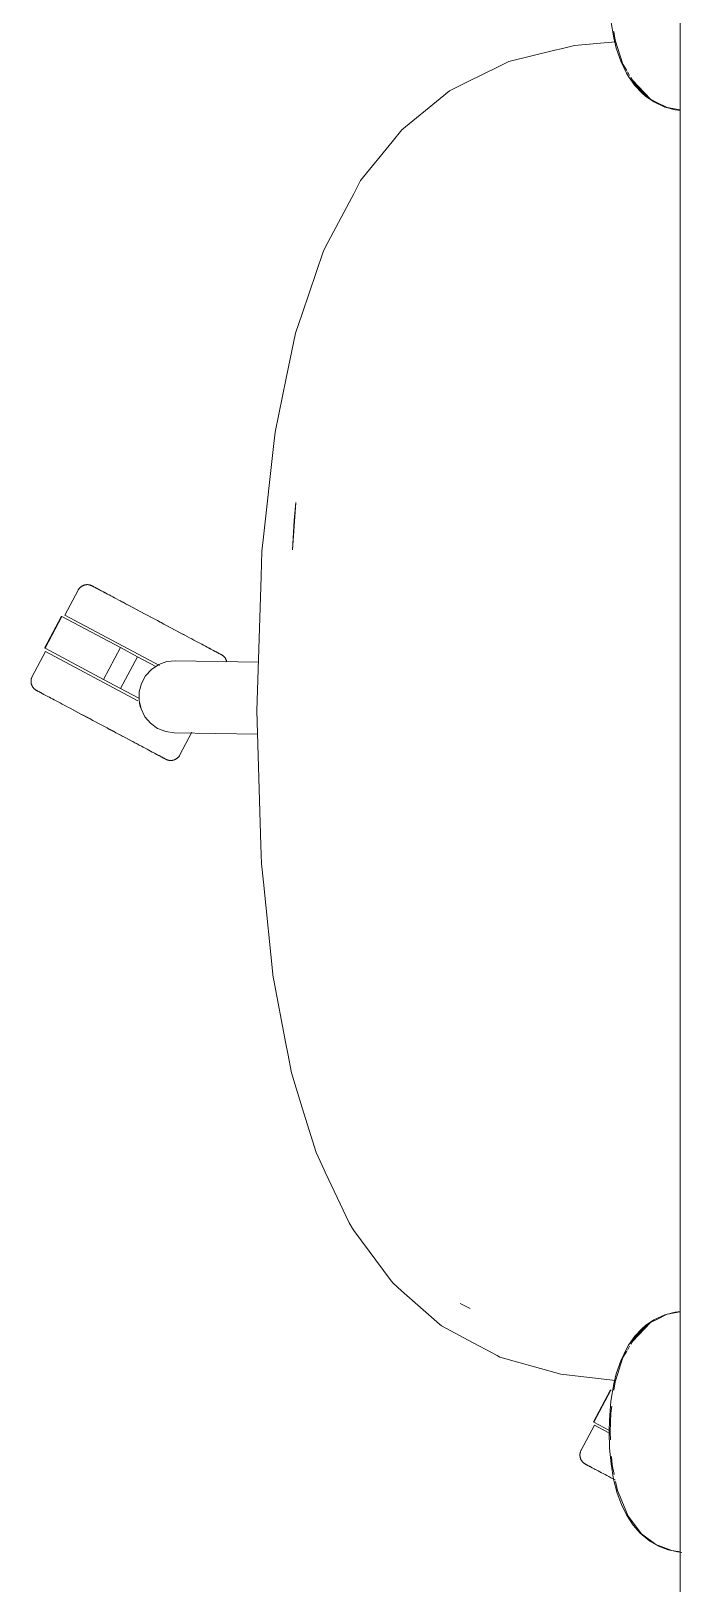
# Model space of a CAD drawing. Header units: millimetres. Extents: x 155927 to 317870, y -36033 to 97293.
# Drawn here: x 211320 to 211572, y 17284 to 17887 of the extents above; entities that cross this region are included whole.
import ezdxf

# ---------------------------------------------------------------- set-up
doc = ezdxf.new("R2010")
doc.units = ezdxf.units.MM
doc.header["$MEASUREMENT"] = 0
doc.layers.add('G-IMPT', color=8, linetype='CONTINUOUS', lineweight=9)
doc.layers.add('I-FURN', color=8, linetype='CONTINUOUS', lineweight=9)

msp = doc.modelspace()

# ---------------------------------------------------------------- linework, layer by layer
at = {"layer": 'G-IMPT'}
for p, q in [((211546.09, 17884.27), (211544.97, 17891.04)), ((211546.17, 17886.73), (211546.64, 17883.43)), ((211505.29, 17875.09), (211523.23, 17879.49)), ((211523.23, 17879.49), (211525.6, 17880.07)), ((211530.89, 17881.37), (211525.6, 17880.07)), ((211546.77, 17882.81), (211530.89, 17881.37)), ((211547.06, 17880.35), (211546.09, 17884.27)), ((211546.64, 17883.43), (211549.67, 17874.04)), ((211547.06, 17880.35), (211548.8, 17875.26)), ((211500.92, 17872.94), (211489.46, 17867.29)), ((211500.92, 17872.94), (211505.29, 17875.09)), ((211548.8, 17875.26), (211551.01, 17870.62)), ((211549.67, 17874.04), (211551.13, 17871.59)), ((211482.29, 17863.77), (211489.46, 17867.29)), ((211551.01, 17870.62), (211551.82, 17869.25)), ((211551.41, 17871.12), (211552.27, 17869.68)), ((211554.26, 17865.79), (211551.82, 17869.25)), ((211552.75, 17868.89), (211554.63, 17865.74)), ((211553.44, 17867.83), (211554.72, 17866.36)), ((211553.44, 17867.83), (211560.34, 17860.44)), ((211478.64, 17860.79), (211463.69, 17848.62)), ((211478.64, 17860.79), (211482.29, 17863.77)), ((211557.13, 17862.75), (211554.26, 17865.79)), ((211554.63, 17865.74), (211560.34, 17860.44)), ((211554.85, 17866.2), (211557.93, 17862.67)), ((211557.13, 17862.75), (211558.45, 17861.61)), ((211560.34, 17860.44), (211557.93, 17862.67)), ((211561.67, 17859.41), (211558.45, 17861.61)), ((211562.58, 17859.33), (211560.34, 17860.44)), ((211561.67, 17859.41), (211565.99, 17857.42)), ((211562.58, 17859.33), (211566.83, 17857.23)), ((211569.95, 17856.36), (211565.99, 17857.42)), ((211566.83, 17857.23), (211571.88, 17856.29)), ((211571.88, 17856.12), (211569.95, 17856.36)), ((211447.72, 17828.82), (211459.93, 17843.96)), ((211463.69, 17848.62), (211459.93, 17843.96)), ((211447.72, 17828.82), (211445.02, 17823.69)), ((211444.29, 17822.32), (211433.99, 17802.81)), ((211444.29, 17822.32), (211445.02, 17823.69)), ((211424.97, 17777.06), (211433.12, 17801.15)), ((211433.99, 17802.81), (211433.12, 17801.15)), ((211424.97, 17777.06), (211422.45, 17769.62)), ((211419.58, 17755.8), (211422.45, 17769.62)), ((211418.82, 17752.12), (211419.58, 17755.8)), ((211418.82, 17752.12), (211414.47, 17731.18)), ((211414.47, 17731.18), (211413.98, 17726.76)), ((211409.85, 17689.32), (211413.98, 17726.76)), ((211421.25, 17685.48), (211422.5, 17703.76)), ((211422.5, 17703.76), (211421.89, 17696.82)), ((211421.25, 17685.48), (211421.89, 17696.82)), ((211409.85, 17689.32), (211409.37, 17684.95)), ((211409.04, 17675), (211409.37, 17684.95)), ((211409.04, 17675), (211407.34, 17622.82)), ((211407.34, 17622.82), (211408.96, 17570.66)), ((211408.96, 17570.66), (211409.18, 17563.4)), ((211409.91, 17556.33), (211409.18, 17563.4)), ((211413.74, 17519.34), (211409.91, 17556.33)), ((211413.74, 17519.34), (211413.82, 17518.88)), ((211418.69, 17493.5), (211413.82, 17518.88)), ((211418.69, 17493.5), (211419.4, 17489.83)), ((211420.85, 17482.23), (211419.4, 17489.83)), ((211425.05, 17468.62), (211420.85, 17482.23)), ((211430.37, 17451.35), (211425.05, 17468.62)), ((211430.37, 17451.35), (211433.56, 17444.59)), ((211433.99, 17443.67), (211433.56, 17444.59)), ((211443.26, 17424.03), (211433.99, 17443.67)), ((211443.26, 17424.03), (211443.68, 17423.32)), ((211444.62, 17421.74), (211443.68, 17423.32)), ((211445.08, 17420.97), (211444.62, 17421.74)), ((211445.08, 17420.97), (211459.65, 17401.48)), ((211459.65, 17401.48), (211460.38, 17400.51)), ((211463.64, 17397.64), (211460.38, 17400.51)), ((211463.64, 17397.64), (211478.42, 17384.62)), ((211486.39, 17392.64), (211490.28, 17390.69)), ((211486.39, 17392.64), (211488.68, 17391.47)), ((211488.68, 17391.47), (211490.28, 17390.69)), ((211478.42, 17384.62), (211479.09, 17384.03)), ((211553.44, 17377.89), (211560.34, 17385.28)), ((211554.63, 17379.97), (211560.34, 17385.28)), ((211560.34, 17385.28), (211557.93, 17383.04)), ((211561.67, 17386.3), (211558.45, 17384.1)), ((211562.58, 17386.38), (211560.34, 17385.28)), ((211561.67, 17386.3), (211565.99, 17388.29)), ((211562.58, 17386.38), (211566.83, 17388.48)), ((211569.95, 17389.35), (211565.99, 17388.29)), ((211566.83, 17388.48), (211571.88, 17389.43)), ((211571.88, 17389.6), (211569.95, 17389.35)), ((211489.52, 17378.45), (211479.09, 17384.03)), ((211500.76, 17372.44), (211489.52, 17378.45)), ((211554.26, 17379.92), (211551.82, 17376.46)), ((211552.75, 17376.82), (211554.63, 17379.97)), ((211553.44, 17377.89), (211554.72, 17379.36)), ((211557.13, 17382.96), (211554.26, 17379.92)), ((211554.85, 17379.51), (211557.93, 17383.04)), ((211557.13, 17382.96), (211558.45, 17384.1)), ((211501.87, 17371.84), (211500.76, 17372.44)), ((211548.8, 17370.45), (211551.01, 17375.09)), ((211549.67, 17371.67), (211551.13, 17374.12)), ((211551.01, 17375.09), (211551.82, 17376.46)), ((211551.41, 17374.59), (211552.27, 17376.03)), ((211523.22, 17365.84), (211501.87, 17371.84)), ((211546.64, 17362.28), (211549.67, 17371.67)), ((211547.06, 17365.37), (211548.8, 17370.45)), ((211523.22, 17365.84), (211525.48, 17365.2)), ((211546.76, 17362.79), (211525.48, 17365.2)), ((211546.09, 17361.44), (211544.97, 17354.68)), ((211547.06, 17365.37), (211546.09, 17361.44)), ((211546.17, 17358.99), (211546.64, 17362.28)), ((211544.39, 17347.36), (211544.97, 17354.68)), ((211544.91, 17350.02), (211544.68, 17342.85)), ((211544.91, 17350.02), (211545.3, 17352.8)), ((211544.39, 17347.36), (211544.31, 17342.85)), ((211544.31, 17342.85), (211544.49, 17336.52)), ((211544.87, 17339.75), (211544.68, 17342.85)), ((211545.05, 17330.37), (211544.49, 17336.52)), ((211545.05, 17330.37), (211546.05, 17324.43)), ((211545.47, 17330.03), (211545.27, 17333.23)), ((211546.23, 17326.28), (211545.47, 17330.03)), ((211547.48, 17318.95), (211546.05, 17324.43)), ((211547.51, 17320.07), (211546.8, 17323.53)), ((211547.48, 17318.95), (211549.07, 17314.62)), ((211547.51, 17320.07), (211549.83, 17314.44)), ((211551.05, 17310.55), (211549.07, 17314.62)), ((211551.67, 17310.05), (211549.83, 17314.44)), ((211551.05, 17310.55), (211553.7, 17306.5)), ((211556.89, 17303.26), (211551.67, 17310.05)), ((211553.7, 17306.5), (211556.37, 17303.46)), ((211560.11, 17300.38), (211556.37, 17303.46)), ((211562.52, 17299.09), (211556.89, 17303.26)), ((211563.54, 17298.43), (211560.11, 17300.38)), ((211568.71, 17296.68), (211562.52, 17299.09)), ((211563.54, 17298.43), (211567.19, 17297.03)), ((211568.53, 17296.66), (211567.19, 17297.03)), ((211568.53, 17296.66), (211570.93, 17296.22)), ((211568.71, 17296.68), (211571.88, 17296.2)), ((211572.57, 17295.97), (211570.93, 17296.22))]:
    msp.add_line(p, q, dxfattribs=at)
at = {"layer": 'I-FURN'}
for p, q in [((211571.88, 16822.86), (211571.88, 18422.86)), ((211571.88, 18422.86), (211571.88, 16822.86)), ((211337.89, 17669.75), (211332.74, 17660.06)), ((211337.89, 17669.75), (211337.97, 17669.89)), ((211337.97, 17669.89), (211338.05, 17670.03)), ((211338.05, 17670.03), (211338.14, 17670.16)), ((211338.14, 17670.16), (211338.24, 17670.29)), ((211338.24, 17670.29), (211338.34, 17670.42)), ((211338.34, 17670.42), (211338.44, 17670.54)), ((211338.44, 17670.54), (211338.55, 17670.66)), ((211338.55, 17670.66), (211338.67, 17670.77)), ((211338.67, 17670.77), (211338.78, 17670.88)), ((211338.78, 17670.88), (211338.91, 17670.99)), ((211338.91, 17670.99), (211339.03, 17671.09)), ((211339.03, 17671.09), (211339.17, 17671.18)), ((211339.17, 17671.18), (211339.3, 17671.27)), ((211339.3, 17671.27), (211339.44, 17671.35)), ((211339.44, 17671.35), (211339.58, 17671.43)), ((211339.58, 17671.43), (211339.72, 17671.5)), ((211339.72, 17671.5), (211339.87, 17671.57)), ((211339.87, 17671.57), (211340.02, 17671.63)), ((211340.02, 17671.63), (211340.17, 17671.68)), ((211340.17, 17671.68), (211340.33, 17671.73)), ((211340.33, 17671.73), (211340.48, 17671.77)), ((211340.48, 17671.77), (211340.64, 17671.81)), ((211340.64, 17671.81), (211340.8, 17671.84)), ((211340.8, 17671.84), (211340.96, 17671.86)), ((211340.96, 17671.86), (211341.12, 17671.88)), ((211341.12, 17671.88), (211341.28, 17671.89)), ((211341.28, 17671.89), (211341.44, 17671.89)), ((211341.44, 17671.89), (211341.6, 17671.89)), ((211341.6, 17671.89), (211341.76, 17671.88)), ((211341.76, 17671.88), (211341.92, 17671.86)), ((211341.92, 17671.86), (211342.08, 17671.84)), ((211342.08, 17671.84), (211342.24, 17671.81)), ((211342.24, 17671.81), (211342.4, 17671.78)), ((211342.4, 17671.78), (211342.55, 17671.73)), ((211342.55, 17671.73), (211342.71, 17671.69)), ((211342.71, 17671.69), (211342.86, 17671.63)), ((211342.86, 17671.63), (211343.01, 17671.57)), ((211343.01, 17671.57), (211343.16, 17671.51)), ((211343.16, 17671.51), (211343.3, 17671.44)), ((211343.3, 17671.44), (211343.34, 17671.42)), ((211343.34, 17671.42), (211343.36, 17671.41)), ((211343.35, 17671.41), (211343.34, 17671.42)), ((211343.39, 17671.39), (211343.35, 17671.41)), ((211343.36, 17671.41), (211343.42, 17671.37)), ((211343.47, 17671.35), (211343.39, 17671.39)), ((211343.42, 17671.37), (211343.52, 17671.32)), ((211343.59, 17671.28), (211343.47, 17671.35)), ((211343.52, 17671.32), (211343.66, 17671.25)), ((211343.75, 17671.2), (211343.59, 17671.28)), ((211343.66, 17671.25), (211343.84, 17671.15)), ((211343.95, 17671.09), (211343.75, 17671.2)), ((211343.84, 17671.15), (211344.06, 17671.03)), ((211344.2, 17670.96), (211343.95, 17671.09)), ((211344.06, 17671.03), (211344.32, 17670.9)), ((211344.47, 17670.81), (211344.2, 17670.96)), ((211344.32, 17670.9), (211344.62, 17670.74)), ((211344.79, 17670.64), (211344.47, 17670.81)), ((211344.62, 17670.74), (211344.95, 17670.56)), ((211345.15, 17670.46), (211344.79, 17670.64)), ((211344.95, 17670.56), (211345.32, 17670.36)), ((211345.54, 17670.25), (211345.15, 17670.46)), ((211345.32, 17670.36), (211345.73, 17670.14)), ((211345.97, 17670.02), (211345.54, 17670.25)), ((211345.73, 17670.14), (211346.18, 17669.91)), ((211346.44, 17669.77), (211345.97, 17670.02)), ((211346.18, 17669.91), (211346.66, 17669.65)), ((211346.94, 17669.5), (211346.44, 17669.77)), ((211346.66, 17669.65), (211347.18, 17669.38)), ((211347.47, 17669.22), (211346.94, 17669.5)), ((211347.18, 17669.38), (211347.73, 17669.08)), ((211348.04, 17668.92), (211347.47, 17669.22)), ((211347.73, 17669.08), (211348.31, 17668.77)), ((211348.64, 17668.6), (211348.04, 17668.92)), ((211349.28, 17668.26), (211348.64, 17668.6)), ((211349.94, 17667.91), (211349.28, 17668.26)), ((211350.64, 17667.54), (211349.94, 17667.91)), ((211351.36, 17667.15), (211350.64, 17667.54)), ((211352.11, 17666.76), (211351.36, 17667.15)), ((211352.88, 17666.34), (211352.11, 17666.76)), ((211353.68, 17665.92), (211352.88, 17666.34)), ((211354.51, 17665.48), (211353.68, 17665.92)), ((211354.06, 17665.72), (211354.9, 17665.27)), ((211355.36, 17665.03), (211354.51, 17665.48)), ((211354.9, 17665.27), (211355.75, 17664.82)), ((211356.22, 17664.57), (211355.36, 17665.03)), ((211355.75, 17664.82), (211356.63, 17664.35)), ((211357.11, 17664.09), (211356.22, 17664.57)), ((211356.63, 17664.35), (211357.53, 17663.87)), ((211358.02, 17663.61), (211357.11, 17664.09)), ((211357.53, 17663.87), (211358.44, 17663.39)), ((211358.94, 17663.12), (211358.02, 17663.61)), ((211358.44, 17663.39), (211359.37, 17662.89)), ((211359.88, 17662.62), (211358.94, 17663.12)), ((211359.37, 17662.89), (211360.31, 17662.39)), ((211360.83, 17662.12), (211359.88, 17662.62)), ((211360.31, 17662.39), (211361.27, 17661.88)), ((211361.79, 17661.61), (211360.83, 17662.12)), ((211361.27, 17661.88), (211362.24, 17661.37)), ((211331.45, 17659.62), (211324.87, 17647.26)), ((211325.04, 17647.17), (211331.62, 17659.53)), ((211331.62, 17659.53), (211354.33, 17647.46)), ((211369.49, 17640.52), (211332.74, 17660.06)), ((211362.77, 17661.09), (211361.79, 17661.61)), ((211362.24, 17661.37), (211363.22, 17660.85)), ((211363.75, 17660.57), (211362.77, 17661.09)), ((211363.22, 17660.85), (211364.2, 17660.32)), ((211364.74, 17660.04), (211363.75, 17660.57)), ((211364.2, 17660.32), (211365.2, 17659.79)), ((211365.74, 17659.51), (211364.74, 17660.04)), ((211365.2, 17659.79), (211366.2, 17659.26)), ((211366.74, 17658.98), (211365.74, 17659.51)), ((211366.2, 17659.26), (211367.2, 17658.73)), ((211367.74, 17658.44), (211366.74, 17658.98)), ((211367.2, 17658.73), (211368.21, 17658.2)), ((211368.75, 17657.91), (211367.74, 17658.44)), ((211368.21, 17658.2), (211369.21, 17657.66)), ((211369.75, 17657.37), (211368.75, 17657.91)), ((211369.21, 17657.66), (211370.22, 17657.13)), ((211370.76, 17656.84), (211369.75, 17657.37)), ((211370.22, 17657.13), (211371.22, 17656.59)), ((211371.76, 17656.31), (211370.76, 17656.84)), ((211371.22, 17656.59), (211372.21, 17656.06)), ((211372.75, 17655.78), (211371.76, 17656.31)), ((211372.21, 17656.06), (211373.21, 17655.54)), ((211373.74, 17655.25), (211372.75, 17655.78)), ((211373.21, 17655.54), (211374.19, 17655.01)), ((211374.72, 17654.73), (211373.74, 17655.25)), ((211374.19, 17655.01), (211375.16, 17654.5)), ((211375.68, 17654.22), (211374.72, 17654.73)), ((211375.16, 17654.5), (211376.13, 17653.98)), ((211376.64, 17653.71), (211375.68, 17654.22)), ((211376.13, 17653.98), (211377.08, 17653.48)), ((211377.59, 17653.21), (211376.64, 17653.71)), ((211377.08, 17653.48), (211378.02, 17652.98)), ((211378.52, 17652.71), (211377.59, 17653.21)), ((211378.02, 17652.98), (211378.94, 17652.49)), ((211379.43, 17652.23), (211378.52, 17652.71)), ((211378.94, 17652.49), (211379.84, 17652.01)), ((211380.33, 17651.75), (211379.43, 17652.23)), ((211381.2, 17651.29), (211380.33, 17651.75)), ((211382.06, 17650.83), (211381.2, 17651.29)), ((211382.89, 17650.39), (211382.06, 17650.83)), ((211383.71, 17649.95), (211382.89, 17650.39)), ((211384.49, 17649.54), (211383.71, 17649.95)), ((211325.23, 17645.94), (211320.08, 17636.25)), ((211347.75, 17635.09), (211325.04, 17647.17)), ((211361.17, 17626.83), (211325.23, 17645.94)), ((211347.75, 17635.09), (211354.33, 17647.46)), ((211354.33, 17647.46), (211360.97, 17643.92)), ((211354.39, 17631.56), (211360.97, 17643.92)), ((211360.97, 17643.92), (211368.11, 17640.13)), ((211385.26, 17649.13), (211384.49, 17649.54)), ((211385.99, 17648.74), (211385.26, 17649.13)), ((211386.7, 17648.36), (211385.99, 17648.74)), ((211387.38, 17648), (211386.7, 17648.36)), ((211388.02, 17647.66), (211387.38, 17648)), ((211388.64, 17647.33), (211388.02, 17647.66)), ((211389.22, 17647.02), (211388.64, 17647.33)), ((211388.91, 17647.19), (211389.48, 17646.88)), ((211389.77, 17646.73), (211389.22, 17647.02)), ((211389.48, 17646.88), (211390.02, 17646.6)), ((211390.29, 17646.45), (211389.77, 17646.73)), ((211390.02, 17646.6), (211390.52, 17646.33)), ((211390.77, 17646.2), (211390.29, 17646.45)), ((211390.52, 17646.33), (211390.98, 17646.08)), ((211391.22, 17645.96), (211390.77, 17646.2)), ((211390.98, 17646.08), (211391.41, 17645.86)), ((211391.63, 17645.74), (211391.22, 17645.96)), ((211391.41, 17645.86), (211391.81, 17645.65)), ((211392, 17645.54), (211391.63, 17645.74)), ((211391.81, 17645.65), (211392.16, 17645.46)), ((211392.34, 17645.36), (211392, 17645.54)), ((211392.16, 17645.46), (211392.48, 17645.29)), ((211392.64, 17645.21), (211392.34, 17645.36)), ((211392.48, 17645.29), (211392.76, 17645.14)), ((211392.89, 17645.07), (211392.64, 17645.21)), ((211392.76, 17645.14), (211393, 17645.01)), ((211393.11, 17644.95), (211392.89, 17645.07)), ((211393, 17645.01), (211393.2, 17644.91)), ((211393.29, 17644.86), (211393.11, 17644.95)), ((211393.2, 17644.91), (211393.36, 17644.82)), ((211393.43, 17644.78), (211393.29, 17644.86)), ((211393.36, 17644.82), (211393.48, 17644.75)), ((211393.53, 17644.73), (211393.43, 17644.78)), ((211393.48, 17644.75), (211393.57, 17644.71)), ((211393.59, 17644.7), (211393.53, 17644.73)), ((211393.57, 17644.71), (211393.61, 17644.69)), ((211393.61, 17644.69), (211393.59, 17644.7)), ((211393.61, 17644.69), (211393.76, 17644.61)), ((211393.61, 17644.69), (211393.61, 17644.69)), ((211393.76, 17644.61), (211393.89, 17644.52)), ((211393.89, 17644.52), (211394.03, 17644.43)), ((211394.03, 17644.43), (211394.16, 17644.34)), ((211394.16, 17644.34), (211394.28, 17644.24)), ((211394.28, 17644.24), (211394.41, 17644.13)), ((211394.41, 17644.13), (211394.52, 17644.02)), ((211394.52, 17644.02), (211394.64, 17643.91)), ((211394.64, 17643.91), (211394.75, 17643.79)), ((211394.75, 17643.79), (211394.85, 17643.67)), ((211394.85, 17643.67), (211394.95, 17643.54)), ((211364.15, 17636.5), (211366.43, 17638.99)), ((211366.43, 17638.99), (211369.24, 17640.85)), ((211369.24, 17640.85), (211372.41, 17641.99)), ((211372.41, 17641.99), (211375.77, 17642.34)), ((211375.77, 17642.34), (211407.96, 17641.78)), ((211394.95, 17643.54), (211395.04, 17643.41)), ((211395.04, 17643.41), (211395.13, 17643.28)), ((211395.13, 17643.28), (211395.22, 17643.14)), ((211395.22, 17643.14), (211395.29, 17643)), ((211395.29, 17643), (211395.37, 17642.85)), ((211395.37, 17642.85), (211395.43, 17642.7)), ((211395.43, 17642.7), (211395.49, 17642.55)), ((211395.49, 17642.55), (211395.55, 17642.4)), ((211395.55, 17642.4), (211395.59, 17642.25)), ((211395.59, 17642.25), (211395.64, 17642.09)), ((211395.64, 17642.09), (211395.67, 17641.94)), ((211319.61, 17634.51), (211319.62, 17634.67)), ((211319.61, 17634.35), (211319.61, 17634.51)), ((211319.61, 17634.19), (211319.61, 17634.35)), ((211319.62, 17634.03), (211319.61, 17634.19)), ((211319.62, 17634.67), (211319.63, 17634.83)), ((211319.64, 17633.87), (211319.62, 17634.03)), ((211319.63, 17634.83), (211319.66, 17634.99)), ((211319.66, 17633.71), (211319.64, 17633.87)), ((211319.66, 17634.99), (211319.68, 17635.15)), ((211319.69, 17633.55), (211319.66, 17633.71)), ((211319.68, 17635.15), (211319.72, 17635.31)), ((211319.72, 17633.39), (211319.69, 17633.55)), ((211319.72, 17635.31), (211319.76, 17635.47)), ((211319.77, 17633.24), (211319.72, 17633.39)), ((211319.76, 17635.47), (211319.81, 17635.62)), ((211319.81, 17633.08), (211319.77, 17633.24)), ((211319.81, 17635.62), (211319.86, 17635.77)), ((211319.87, 17632.93), (211319.81, 17633.08)), ((211319.86, 17635.77), (211319.92, 17635.92)), ((211319.93, 17632.78), (211319.87, 17632.93)), ((211319.92, 17635.92), (211319.99, 17636.07)), ((211319.99, 17632.64), (211319.93, 17632.78)), ((211319.99, 17636.07), (211320.06, 17636.21)), ((211320.07, 17632.49), (211319.99, 17632.64)), ((211320.06, 17636.21), (211320.08, 17636.25)), ((211320.14, 17632.35), (211320.07, 17632.49)), ((211320.23, 17632.21), (211320.14, 17632.35)), ((211320.31, 17632.08), (211320.23, 17632.21)), ((211320.41, 17631.95), (211320.31, 17632.08)), ((211320.51, 17631.82), (211320.41, 17631.95)), ((211320.61, 17631.7), (211320.51, 17631.82)), ((211320.72, 17631.58), (211320.61, 17631.7)), ((211320.83, 17631.46), (211320.72, 17631.58)), ((211354.39, 17631.56), (211347.75, 17635.09)), ((211361.54, 17627.76), (211354.39, 17631.56)), ((211361.67, 17630.28), (211362.53, 17633.54)), ((211362.53, 17633.54), (211364.15, 17636.5)), ((211320.95, 17631.35), (211320.83, 17631.46)), ((211321.08, 17631.25), (211320.95, 17631.35)), ((211321.2, 17631.15), (211321.08, 17631.25)), ((211321.33, 17631.05), (211321.2, 17631.15)), ((211321.47, 17630.96), (211321.33, 17631.05)), ((211321.6, 17630.88), (211321.47, 17630.96)), ((211321.74, 17630.8), (211321.6, 17630.88)), ((211321.75, 17630.8), (211321.74, 17630.8)), ((211321.74, 17630.8), (211321.76, 17630.79)), ((211321.79, 17630.78), (211321.75, 17630.8)), ((211321.76, 17630.79), (211321.82, 17630.76)), ((211321.87, 17630.73), (211321.79, 17630.78)), ((211321.82, 17630.76), (211321.93, 17630.71)), ((211322, 17630.67), (211321.87, 17630.73)), ((211321.93, 17630.71), (211322.07, 17630.63)), ((211322.16, 17630.58), (211322, 17630.67)), ((211322.07, 17630.63), (211322.25, 17630.54)), ((211322.36, 17630.47), (211322.16, 17630.58)), ((211322.25, 17630.54), (211322.46, 17630.42)), ((211322.6, 17630.35), (211322.36, 17630.47)), ((211322.46, 17630.42), (211322.72, 17630.28)), ((211322.88, 17630.2), (211322.6, 17630.35)), ((211322.72, 17630.28), (211323.02, 17630.12)), ((211323.2, 17630.03), (211322.88, 17630.2)), ((211323.02, 17630.12), (211323.36, 17629.94)), ((211323.55, 17629.84), (211323.2, 17630.03)), ((211323.36, 17629.94), (211323.73, 17629.75)), ((211323.95, 17629.63), (211323.55, 17629.84)), ((211323.73, 17629.75), (211324.14, 17629.53)), ((211324.38, 17629.4), (211323.95, 17629.63)), ((211324.14, 17629.53), (211324.58, 17629.29)), ((211324.84, 17629.16), (211324.38, 17629.4)), ((211324.58, 17629.29), (211325.07, 17629.03)), ((211325.34, 17628.89), (211324.84, 17629.16)), ((211325.07, 17629.03), (211325.58, 17628.76)), ((211325.88, 17628.6), (211325.34, 17628.89)), ((211325.58, 17628.76), (211326.13, 17628.47)), ((211326.45, 17628.3), (211325.88, 17628.6)), ((211326.13, 17628.47), (211326.72, 17628.16)), ((211326.72, 17628.16), (211327.34, 17627.83)), ((211327.34, 17627.83), (211327.98, 17627.48)), ((211327.98, 17627.48), (211328.66, 17627.12)), ((211328.66, 17627.12), (211329.37, 17626.75)), ((211329.37, 17626.75), (211330.1, 17626.36)), ((211330.1, 17626.36), (211330.87, 17625.95)), ((211330.87, 17625.95), (211331.65, 17625.53)), ((211331.65, 17625.53), (211332.46, 17625.1)), ((211361.61, 17626.91), (211361.67, 17630.28)), ((211362.36, 17623.62), (211361.61, 17626.91)), ((211332.46, 17625.1), (211333.3, 17624.66)), ((211333.3, 17624.66), (211334.16, 17624.2)), ((211334.16, 17624.2), (211335.03, 17623.74)), ((211335.03, 17623.74), (211335.93, 17623.26)), ((211336.42, 17623), (211335.52, 17623.48)), ((211335.93, 17623.26), (211336.84, 17622.77)), ((211337.34, 17622.51), (211336.42, 17623)), ((211336.84, 17622.77), (211337.77, 17622.28)), ((211338.28, 17622.01), (211337.34, 17622.51)), ((211337.77, 17622.28), (211338.72, 17621.78)), ((211339.23, 17621.5), (211338.28, 17622.01)), ((211338.72, 17621.78), (211339.67, 17621.27)), ((211340.2, 17620.99), (211339.23, 17621.5)), ((211339.67, 17621.27), (211340.64, 17620.75)), ((211341.17, 17620.47), (211340.2, 17620.99)), ((211340.64, 17620.75), (211341.62, 17620.23)), ((211342.15, 17619.95), (211341.17, 17620.47)), ((211341.62, 17620.23), (211342.61, 17619.71)), ((211343.14, 17619.42), (211342.15, 17619.95)), ((211342.61, 17619.71), (211343.6, 17619.18)), ((211363.87, 17620.6), (211362.36, 17623.62)), ((211366.07, 17618.04), (211363.87, 17620.6)), ((211344.14, 17618.89), (211343.14, 17619.42)), ((211343.6, 17619.18), (211344.6, 17618.65)), ((211345.14, 17618.36), (211344.14, 17618.89)), ((211344.6, 17618.65), (211345.61, 17618.11)), ((211346.15, 17617.83), (211345.14, 17618.36)), ((211345.61, 17618.11), (211346.61, 17617.58)), ((211347.15, 17617.29), (211346.15, 17617.83)), ((211346.61, 17617.58), (211347.62, 17617.05)), ((211348.16, 17616.76), (211347.15, 17617.29)), ((211347.62, 17617.05), (211348.62, 17616.51)), ((211349.16, 17616.22), (211348.16, 17616.76)), ((211348.62, 17616.51), (211349.62, 17615.98)), ((211350.16, 17615.69), (211349.16, 17616.22)), ((211349.62, 17615.98), (211350.62, 17615.45)), ((211351.15, 17615.16), (211350.16, 17615.69)), ((211350.62, 17615.45), (211351.61, 17614.92)), ((211352.14, 17614.64), (211351.15, 17615.16)), ((211351.61, 17614.92), (211352.59, 17614.4)), ((211353.12, 17614.12), (211352.14, 17614.64)), ((211352.59, 17614.4), (211353.57, 17613.88)), ((211354.09, 17613.6), (211353.12, 17614.12)), ((211353.57, 17613.88), (211354.53, 17613.37)), ((211355.05, 17613.09), (211354.09, 17613.6)), ((211368.81, 17616.08), (211366.07, 17618.04)), ((211371.94, 17614.82), (211368.81, 17616.08)), ((211375.28, 17614.36), (211371.94, 17614.82)), ((211407.62, 17613.8), (211375.28, 17614.36)), ((211377.47, 17605.74), (211382.17, 17614.58)), ((211354.53, 17613.37), (211355.48, 17612.86)), ((211355.99, 17612.59), (211355.05, 17613.09)), ((211355.48, 17612.86), (211356.42, 17612.36)), ((211356.92, 17612.1), (211355.99, 17612.59)), ((211356.42, 17612.36), (211357.34, 17611.87)), ((211357.83, 17611.61), (211356.92, 17612.1)), ((211357.34, 17611.87), (211358.25, 17611.39)), ((211358.73, 17611.14), (211357.83, 17611.61)), ((211358.25, 17611.39), (211359.14, 17610.92)), ((211359.61, 17610.67), (211358.73, 17611.14)), ((211359.14, 17610.92), (211360, 17610.46)), ((211360.46, 17610.21), (211359.61, 17610.67)), ((211360, 17610.46), (211360.85, 17610.01)), ((211361.3, 17609.77), (211360.46, 17610.21)), ((211360.85, 17610.01), (211361.67, 17609.57)), ((211361.67, 17609.57), (211362.48, 17609.14)), ((211362.48, 17609.14), (211363.25, 17608.73)), ((211363.25, 17608.73), (211364, 17608.33)), ((211364, 17608.33), (211364.72, 17607.95)), ((211364.72, 17607.95), (211365.42, 17607.58)), ((211365.42, 17607.58), (211366.08, 17607.23)), ((211366.08, 17607.23), (211366.72, 17606.89)), ((211366.72, 17606.89), (211367.32, 17606.57)), ((211367.63, 17606.4), (211367.04, 17606.72)), ((211367.32, 17606.57), (211367.89, 17606.27)), ((211368.18, 17606.11), (211367.63, 17606.4)), ((211367.89, 17606.27), (211368.42, 17605.98)), ((211368.7, 17605.84), (211368.18, 17606.11)), ((211368.42, 17605.98), (211368.92, 17605.72)), ((211369.18, 17605.58), (211368.7, 17605.84)), ((211368.92, 17605.72), (211369.39, 17605.47)), ((211369.62, 17605.34), (211369.18, 17605.58)), ((211369.39, 17605.47), (211369.82, 17605.24)), ((211370.03, 17605.13), (211369.62, 17605.34)), ((211369.82, 17605.24), (211370.21, 17605.03)), ((211370.41, 17604.93), (211370.03, 17605.13)), ((211370.21, 17605.03), (211370.57, 17604.84)), ((211370.74, 17604.75), (211370.41, 17604.93)), ((211370.57, 17604.84), (211370.88, 17604.67)), ((211371.04, 17604.59), (211370.74, 17604.75)), ((211370.88, 17604.67), (211371.16, 17604.52)), ((211371.3, 17604.45), (211371.04, 17604.59)), ((211371.16, 17604.52), (211371.4, 17604.4)), ((211371.52, 17604.34), (211371.3, 17604.45)), ((211371.4, 17604.4), (211371.61, 17604.29)), ((211371.7, 17604.24), (211371.52, 17604.34)), ((211371.61, 17604.29), (211371.77, 17604.2)), ((211371.84, 17604.17), (211371.7, 17604.24)), ((211371.77, 17604.2), (211371.89, 17604.14)), ((211371.94, 17604.11), (211371.84, 17604.17)), ((211371.89, 17604.14), (211371.97, 17604.1)), ((211372, 17604.08), (211371.94, 17604.11)), ((211371.97, 17604.1), (211372.01, 17604.07)), ((211372.02, 17604.07), (211372, 17604.08)), ((211372.01, 17604.07), (211372.02, 17604.07)), ((211372.06, 17604.05), (211372.02, 17604.07)), ((211372.2, 17603.98), (211372.06, 17604.05)), ((211372.35, 17603.91), (211372.2, 17603.98)), ((211372.5, 17603.85), (211372.35, 17603.91)), ((211372.65, 17603.8), (211372.5, 17603.85)), ((211372.81, 17603.75), (211372.65, 17603.8)), ((211372.96, 17603.71), (211372.81, 17603.75)), ((211373.12, 17603.68), (211372.96, 17603.71)), ((211373.28, 17603.65), (211373.12, 17603.68)), ((211373.44, 17603.63), (211373.28, 17603.65)), ((211373.6, 17603.61), (211373.44, 17603.63)), ((211373.76, 17603.6), (211373.6, 17603.61)), ((211373.92, 17603.6), (211373.76, 17603.6)), ((211374.08, 17603.6), (211373.92, 17603.6)), ((211374.24, 17603.61), (211374.08, 17603.6)), ((211374.4, 17603.63), (211374.24, 17603.61)), ((211374.56, 17603.65), (211374.4, 17603.63)), ((211374.72, 17603.68), (211374.56, 17603.65)), ((211374.88, 17603.72), (211374.72, 17603.68)), ((211375.03, 17603.76), (211374.88, 17603.72)), ((211375.19, 17603.81), (211375.03, 17603.76)), ((211375.34, 17603.86), (211375.19, 17603.81)), ((211375.49, 17603.92), (211375.34, 17603.86)), ((211375.64, 17603.99), (211375.49, 17603.92)), ((211375.78, 17604.06), (211375.64, 17603.99)), ((211375.92, 17604.14), (211375.78, 17604.06)), ((211376.06, 17604.22), (211375.92, 17604.14)), ((211376.19, 17604.31), (211376.06, 17604.22)), ((211376.32, 17604.4), (211376.19, 17604.31)), ((211376.45, 17604.5), (211376.32, 17604.4)), ((211376.57, 17604.6), (211376.45, 17604.5)), ((211376.69, 17604.71), (211376.57, 17604.6)), ((211376.81, 17604.83), (211376.69, 17604.71)), ((211376.92, 17604.94), (211376.81, 17604.83)), ((211377.02, 17605.07), (211376.92, 17604.94)), ((211377.12, 17605.19), (211377.02, 17605.07)), ((211377.22, 17605.32), (211377.12, 17605.19)), ((211377.31, 17605.46), (211377.22, 17605.32)), ((211377.39, 17605.6), (211377.31, 17605.46)), ((211377.47, 17605.74), (211377.39, 17605.6)), ((211544.8, 17359.07), (211538.23, 17346.71)), ((211538.4, 17346.62), (211544.97, 17358.98)), ((211544.97, 17358.98), (211545.07, 17358.93)), ((211538.59, 17345.39), (211533.44, 17335.71)), ((211544.24, 17343.52), (211538.4, 17346.62)), ((211543.88, 17342.58), (211538.59, 17345.39)), ((211532.97, 17333.97), (211532.98, 17334.13)), ((211532.97, 17333.81), (211532.97, 17333.97)), ((211532.97, 17333.64), (211532.97, 17333.81)), ((211532.98, 17333.48), (211532.97, 17333.64)), ((211532.98, 17334.13), (211532.99, 17334.29)), ((211533, 17333.32), (211532.98, 17333.48)), ((211532.99, 17334.29), (211533.02, 17334.45)), ((211533.02, 17333.16), (211533, 17333.32)), ((211533.02, 17334.45), (211533.04, 17334.61)), ((211533.05, 17333.01), (211533.02, 17333.16)), ((211533.04, 17334.61), (211533.08, 17334.76)), ((211533.08, 17332.85), (211533.05, 17333.01)), ((211533.08, 17334.76), (211533.12, 17334.92)), ((211533.12, 17332.69), (211533.08, 17332.85)), ((211533.12, 17334.92), (211533.17, 17335.07)), ((211533.17, 17332.54), (211533.12, 17332.69)), ((211533.17, 17335.07), (211533.22, 17335.23)), ((211533.23, 17332.39), (211533.17, 17332.54)), ((211533.22, 17335.23), (211533.28, 17335.38)), ((211533.29, 17332.24), (211533.23, 17332.39)), ((211533.28, 17335.38), (211533.35, 17335.52)), ((211533.35, 17332.09), (211533.29, 17332.24)), ((211533.35, 17335.52), (211533.42, 17335.67)), ((211533.42, 17331.95), (211533.35, 17332.09)), ((211533.42, 17335.67), (211533.44, 17335.71)), ((211533.5, 17331.8), (211533.42, 17331.95)), ((211533.59, 17331.67), (211533.5, 17331.8)), ((211533.67, 17331.53), (211533.59, 17331.67)), ((211533.77, 17331.4), (211533.67, 17331.53)), ((211533.87, 17331.27), (211533.77, 17331.4)), ((211533.97, 17331.15), (211533.87, 17331.27)), ((211534.08, 17331.03), (211533.97, 17331.15)), ((211534.19, 17330.92), (211534.08, 17331.03)), ((211534.31, 17330.81), (211534.19, 17330.92)), ((211534.43, 17330.7), (211534.31, 17330.81)), ((211534.56, 17330.6), (211534.43, 17330.7)), ((211534.69, 17330.51), (211534.56, 17330.6)), ((211534.82, 17330.42), (211534.69, 17330.51)), ((211534.96, 17330.33), (211534.82, 17330.42)), ((211535.1, 17330.26), (211534.96, 17330.33)), ((211535.11, 17330.25), (211535.1, 17330.26)), ((211535.1, 17330.26), (211535.12, 17330.25)), ((211535.15, 17330.23), (211535.11, 17330.25)), ((211535.12, 17330.25), (211535.18, 17330.21)), ((211535.23, 17330.19), (211535.15, 17330.23)), ((211535.18, 17330.21), (211535.28, 17330.16)), ((211535.35, 17330.12), (211535.23, 17330.19)), ((211535.28, 17330.16), (211535.42, 17330.09)), ((211535.52, 17330.04), (211535.35, 17330.12)), ((211535.42, 17330.09), (211535.6, 17329.99)), ((211535.72, 17329.93), (211535.52, 17330.04)), ((211535.6, 17329.99), (211535.82, 17329.87)), ((211535.96, 17329.8), (211535.72, 17329.93)), ((211535.82, 17329.87), (211536.08, 17329.74)), ((211536.24, 17329.65), (211535.96, 17329.8)), ((211536.08, 17329.74), (211536.38, 17329.58)), ((211536.56, 17329.48), (211536.24, 17329.65)), ((211536.38, 17329.58), (211536.71, 17329.4)), ((211536.91, 17329.29), (211536.56, 17329.48)), ((211536.71, 17329.4), (211537.09, 17329.2)), ((211537.3, 17329.09), (211536.91, 17329.29)), ((211537.09, 17329.2), (211537.5, 17328.98)), ((211537.73, 17328.86), (211537.3, 17329.09)), ((211537.5, 17328.98), (211537.94, 17328.75)), ((211538.2, 17328.61), (211537.73, 17328.86)), ((211537.94, 17328.75), (211538.43, 17328.49)), ((211538.7, 17328.34), (211538.2, 17328.61)), ((211538.43, 17328.49), (211538.94, 17328.21)), ((211539.24, 17328.06), (211538.7, 17328.34)), ((211538.94, 17328.21), (211539.49, 17327.92)), ((211539.81, 17327.76), (211539.24, 17328.06)), ((211539.49, 17327.92), (211540.08, 17327.61)), ((211540.08, 17327.61), (211540.69, 17327.28)), ((211540.69, 17327.28), (211541.34, 17326.94)), ((211541.34, 17326.94), (211542.02, 17326.58)), ((211542.02, 17326.58), (211542.73, 17326.2)), ((211542.73, 17326.2), (211543.46, 17325.81)), ((211543.46, 17325.81), (211544.22, 17325.41)), ((211544.22, 17325.41), (211545.01, 17324.99)), ((211545.01, 17324.99), (211545.82, 17324.56)), ((211545.82, 17324.56), (211546.66, 17324.11))]:
    msp.add_line(p, q, dxfattribs=at)
msp.add_arc((211375.34, 17628.35), 13.81, 192.34734, 197.33603, dxfattribs=at)
msp.add_open_spline([(211362.01, 17624.71), (211361.9, 17625.13), (211361.83, 17625.57), (211361.77, 17626)], degree=3, dxfattribs=at)

doc.saveas('drawing.dxf')
